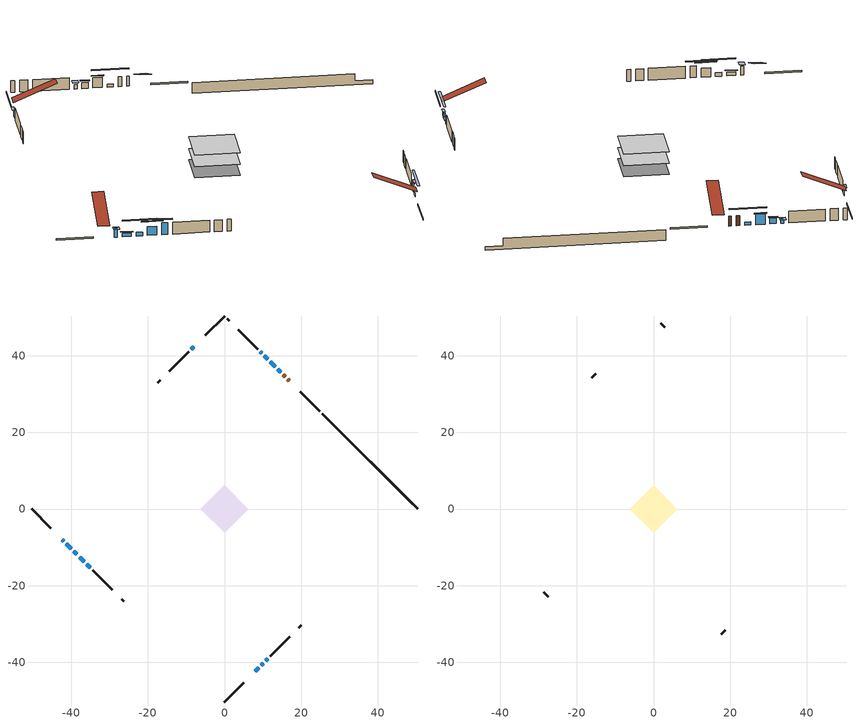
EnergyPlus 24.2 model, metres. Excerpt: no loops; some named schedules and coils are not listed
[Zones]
conditioned space
 floor outside (Floor1 construction): -0.78,0 0,0.78 0.78,0 0,-0.78 z0.92
 floor adiabatic (AdiabaticFloorConstruction): -6.25,0 0,6.25 6.25,0 0,-6.25 z0.92
 floor foundation (Slab1 construction): -6.2,0.09 -0.09,6.2 6.2,-0.09 0.09,-6.2 z-1.37
 wall outside (RimJoist1 construction): 0,-50.35 5.08,-45.27 / -50.35,0 -45.27,-5.08 / 0,50.35 -5.08,45.27 / 24.91,25.44 19.82,30.52 z0.92:1.22
 wall outside (AdiabaticWallConstruction 1): 16.89,33.46 16.55,33.8 / 15.89,34.46 15.39,34.96 z0.92:2.95
 wall outside (AdiabaticWallConstruction): -42.33,-8.02 -41.95,-8.4 / 9.54,-40.81 10.08,-40.27 / -37.83,-12.52 -36.53,-13.82 z0.92:2.75; 14.73,35.62 13.87,36.48 / 8.02,-42.33 8.88,-41.47 z0.92:1.53; -41.3,-9.05 -40,-10.35 / -39.35,-11 -38.48,-11.87 z0.92:1.68; 13.21,37.14 11.92,38.43 z0.92:3.05; 11.26,39.09 10.4,39.95 z0.92:2.14; -8.02,42.33 -8.67,41.68 z0.92:2.45; 10.73,-39.61 11.27,-39.07 / 9.74,40.61 9.36,40.99 z0.92:1.84; -35.88,-14.47 -35.01,-15.34 z0.92:3.36
 wall outside (Wall1 construction): 11.93,-38.42 17,-33.35 / -34.36,-15.99 -29.29,-21.06 / -9.32,41.03 -14.39,35.96 / 8.71,41.64 3.64,46.71 z0.92:3.36
 wall outside (Wall3 construction): 19.43,-30.92 19.98,-30.37 / -26.85,-23.49 -26.31,-24.04 / -16.82,33.52 -17.37,32.97 / 1.21,49.14 0.66,49.69 z0.92:3.36
 wall foundation (FoundationWall1 construction): 25.56,24.79,-1.37 25.56,24.79,0.92 47.87,2.48,0.92 47.87,2.48,-0.58 50.35,0,-0.58 50.35,0,-1.37
 window (WindowConstruction 7): -42.33,-8.02 -41.95,-8.4 z0.92:2.75
 window (WindowConstruction 8): 14.73,35.62 13.87,36.48 z0.92:1.53
 window (WindowConstruction 9): 8.02,-42.33 8.88,-41.47 z0.92:1.53
 window (WindowConstruction 10): -41.29,-9.05 -40,-10.35 z0.92:1.68
 window (WindowConstruction 11): -39.34,-11 -38.48,-11.87 z0.92:1.68
 window (WindowConstruction): 13.21,37.14 11.92,38.43 z0.92:3.05
 window (WindowConstruction 1): 11.26,39.09 10.4,39.95 z0.92:2.14
 window (WindowConstruction 2): -8.02,42.33 -8.67,41.68 z0.92:2.44
 window (WindowConstruction 3): 9.54,-40.81 10.08,-40.27 z0.92:2.75
 window (WindowConstruction 4): 10.73,-39.61 11.27,-39.07 z0.92:1.83
 window (WindowConstruction 5): -37.83,-12.52 -36.53,-13.82 z0.92:2.75
 window (WindowConstruction 6): -35.88,-14.47 -35.01,-15.34 z0.92:3.36
 window (WindowConstruction 12): 9.74,40.61 9.36,40.98 z0.92:1.83
 door (Door): 16.89,33.46 16.55,33.8 z0.92:2.95
 door (Door 1): 15.89,34.46 15.39,34.96 z0.92:2.95
 ceiling adiabatic (AdiabaticFloorConstruction): 0,-6.25 6.25,0 0,6.25 -6.25,0 z0.92
attic - vented
 floor to conditioned space (Floor2 construction Reversed): -6.25,0 0,6.25 6.25,0 0,-6.25 z3.36
 wall outside (Wall2 construction): 17.66,-32.69 18.77,-31.57 / -28.63,-21.72 -27.51,-22.84 / -15.05,35.3 -16.17,34.18 / 2.98,47.37 1.86,48.49 z0.92:3.36
 roof outside (Roof1 construction): 7.36,-42.99,3.36 1.36,-36.98,6.89 -0.26,-38.61,6.89 5.74,-44.61,3.36; -42.99,-7.36,3.36 -36.98,-1.36,6.89 -38.61,0.26,6.89 -44.61,-5.74,3.36; -7.36,42.99,3.36 -1.36,36.98,6.89 0.26,38.61,6.89 -5.74,44.61,3.36; 17.54,32.81,3.36 11.54,26.8,6.89 13.17,25.18,6.89 19.17,31.18,3.36
shading: -41.74,-8.61 -42.54,-7.81 -43.4,-8.67 -42.6,-9.47 z3.05; 11.71,38.64 16.89,33.46 17.21,33.79 12.04,38.96 z4.58; 11.04,-39.31 5.86,-44.49 6.19,-44.81 11.36,-39.63 z4.58; -39.79,-10.56 -41.51,-8.84 -41.72,-9.05 -40,-10.77 z1.98; -36.54,-13.8 -41.28,-9.07 -41.61,-9.39 -36.87,-14.13 z4.42; 11.71,38.64 13.42,36.93 13.75,37.25 12.03,38.97 z3.35; 10.19,40.16 11.47,38.88 11.8,39.2 10.51,40.49 z2.44; -8.88,41.47 -7.81,42.54 -8.13,42.87 -9.2,41.8 z2.74; 10.29,-40.06 9.33,-41.02 9.65,-41.35 10.61,-40.38 z3.05; 11.48,-38.86 10.52,-39.82 10.85,-40.15 11.81,-39.19 z2.13; -35.67,-14.68 -38.69,-11.66 -39.01,-11.99 -36,-15 z3.97; -34.37,-15.98 -36.52,-13.83 -36.85,-14.15 -34.69,-16.31 z4.27; 9.15,41.2 9.95,40.4 10.81,41.26 10.02,42.06 z2.13
[Building]
Building 1: Terrain=Suburbs
[Site:Location]
Quebec Intl AP_QC: Latitude {deg}=46.8; Longitude {deg}=-71.38; Time Zone {hr}=-5; Elevation {m}=74; Keep Site Location Information=Yes
[Site:GroundTemperature:Shallow]
0.0108218, -2.24938, -2.43038, -1.3578, 2.94801, 7.23376, 10.9493, 13.303, 13.5029, 11.5886, 7.96783, 3.81355
[Site:WaterMainsTemperature]
Calculation Method=Schedule; Temperature Schedule=mains temperature schedule
[Material] Roughness=Rough; Thermal Absorptance=0.9
Name | Thickness {m} | Conductivity {W/m-K} | Density {kg/m3} | Specific Heat {J/kg-K} | Solar Absorptance | Visible Absorptance
asphalt or fiberglass shingles | 0.00635 | 0.162714 | 1121.4 | 1465.45 | 0.4 | 0.4
ceiling loosefill ins | 0.254 | 0.0480833 | 16.02 | 1046.75 | 0.7 | 0.7
ceiling stud and cavity | 0.1397 | 0.0859558 | 65.682 | 1177.47 | 0.7 | 0.7
concrete 4.0 in. | 0.1016 | 1.803125 | 2242.8 | 837.4 | 0.7 | 0.7
concrete 8.0 in. | 0.2032 | 1.803125 | 2242.8 | 837.4 | 0.7 | 0.7
door material | 0.04445 | 0.0451087 | 512.64 | 1214.23 | 0.7 | 0.7
floor covering | 0.0127 | 0.0433444 | 54.468 | 1339.84 | 0.6 | 0.6
floor rigid ins | 0.103632 | 0.029427 | 32.04 | 1214.23 | 0.7 | 0.7
floor rigid ins 1; wall rigid ins 1 | 0.512978 | 0.029427 | 32.04 | 1214.23 | 0.7 | 0.7
floor stud and cavity | 0.1397 | 0.161191 | 92.3553 | 1139.71 | 0.7 | 0.7
floor stud and cavity 1 | 0.1397 | 1.75129 | 37.0049 | 1207.88 | 0.7 | 0.7
furniture material conditioned space 1 | 0.1524 | 0.115458 | 640.8 | 1214.23 | 0.6 | 0.6
gypsum board | 0.0127 | 0.160291 | 801 | 837.4 | 0.6 | 0.6
osb sheathing 0.5 in. | 0.0127 | 0.115458 | 512.64 | 1214.23 | 0.7 | 0.7
osb sheathing 0.75 in. | 0.01905 | 0.115458 | 512.64 | 1214.23 | 0.7 | 0.7
rim joist stud and cavity | 0.0508 | 0.137084 | 50.32683 | 1063.81 | 0.6 | 0.6
wall rigid ins | 0.051816 | 0.029427 | 32.04 | 1214.23 | 0.7 | 0.7
wall stud and cavity | 0.1397 | 0.144253 | 139.0536 | 1170.24 | 0.7 | 0.7
wall stud and cavity 1 | 0.0889 | 6.1454 | 50.32683 | 1063.81 | 0.6 | 0.6
wall stud and cavity 2 | 0.1397 | 0.0790214 | 139.0536 | 1170.24 | 0.7 | 0.7
wall stud and cavity 3 | 0.0889 | 0.380278 | 52.3479 | 1209.89 | 0.7 | 0.7
wall stud and cavity 4 | 0.0889 | 0.391764 | 83.0341 | 1211.67 | 0.7 | 0.7
wood siding | 0.0254 | 0.102417 | 544.68 | 1172.36 | 0.4 | 0.4
wood siding 1 | 0.00254 | 0.102417 | 544.68 | 1172.36 | 0.4 | 0.4
wood siding 2; wood siding 3; wood siding 4 | 0.0254 | 0.102417 | 544.68 | 1172.36 | 0.7 | 0.7
[WindowMaterial:SimpleGlazingSystem]
Name | U-Factor {W/m2-K} | Solar Heat Gain Coefficient
WindowMaterial | 2.97187 | 0.6
WindowMaterial 1 | 2.93496 | 0.6
WindowMaterial 10 | 3.04398 | 0.44
WindowMaterial 2 | 2.94348 | 0.59
WindowMaterial 3 | 2.95313 | 0.58
WindowMaterial 4 | 2.97868 | 0.53
WindowMaterial 5 | 2.898619 | 0.65
WindowMaterial 6 | 2.90941 | 0.64
WindowMaterial 7 | 2.972433 | 0.62
WindowMaterial 8 | 3.01842 | 0.5
WindowMaterial 9 | 2.96562 | 0.56
[Construction]
AdiabaticFloorConstruction: floor stud and cavity 1, floor rigid ins 1, osb sheathing 0.75 in., floor covering
AdiabaticWallConstruction: wood siding 3, wall rigid ins 1, wall stud and cavity 3, gypsum board
AdiabaticWallConstruction 1: wood siding 4, wall rigid ins 1, wall stud and cavity 3, gypsum board
Door; Door 1: door material
Floor1 construction: floor stud and cavity, floor rigid ins, osb sheathing 0.75 in., floor covering
Floor2 construction Reversed: gypsum board, ceiling stud and cavity, ceiling loosefill ins
FoundationWall1 construction: concrete 8.0 in.
furniture construction conditioned space 1: furniture material conditioned space 1
PartitionWallConstruction: gypsum board, wall stud and cavity 4, gypsum board
RimJoist1 construction: wood siding 2, rim joist stud and cavity
Roof1 construction: asphalt or fiberglass shingles
Slab1 construction: concrete 4.0 in.
Wall1 construction: wood siding, wall rigid ins, osb sheathing 0.5 in., wall stud and cavity, gypsum board
Wall2 construction: wood siding 1, wall stud and cavity 1
Wall3 construction: wood siding, osb sheathing 0.5 in., wall stud and cavity 2, gypsum board
WindowConstruction: WindowMaterial
WindowConstruction 1: WindowMaterial 1
WindowConstruction 10; WindowConstruction 3: WindowMaterial 3
WindowConstruction 11: WindowMaterial 9
WindowConstruction 12: WindowMaterial 10
WindowConstruction 2: WindowMaterial 2
WindowConstruction 4: WindowMaterial 4
WindowConstruction 5: WindowMaterial 5
WindowConstruction 6: WindowMaterial 6
WindowConstruction 7: WindowMaterial 7
WindowConstruction 8; WindowConstruction 9: WindowMaterial 8
[Zone] Multiplier=1; Part of Total Floor Area=Yes
Name | Volume {m3}
attic - vented | 44.1928
conditioned space | 383.5
[Space]
Name | Zone | Volume {m3}
attic - vented 1 | attic - vented | 44.1928
conditioned space 1 | conditioned space | 383.5
[ZoneInfiltration:EffectiveLeakageArea]
infil attic - vented 1: Zone or Space=attic - vented 1; Schedule=Always On Discrete; Effective Air Leakage Area {cm2}=2881.48; Stack Coefficient=0.00041548; Wind Coefficient=1.37719e-05
[ZoneMixing]
whole house fan mix: Zone or Space=attic - vented; Schedule=Always On Continuous; Design Flow Rate Calculation Method=Flow/Zone; Design Flow Rate {m3/s}=0; Source Zone or Space=conditioned space
[SurfaceProperty:ExposedFoundationPerimeter]
Slab1: Exposed Perimeter Calculation Method=TotalExposedPerimeter; Total Exposed Perimeter {m}=35.053
[InternalMass] Zone or ZoneList=conditioned space; Space or SpaceList=conditioned space 1
Name | Construction | Surface Area {m2}
furniture mass conditioned space 1 | furniture construction conditioned space 1 | 62.396
partition wall mass | PartitionWallConstruction | 155.99
[Lights]
interior lighting: Zone or ZoneList or Space or SpaceList=conditioned space 1; Schedule=interior lighting schedule; Design Level Calculation Method=LightingLevel; Lighting Level {W}=343.2; Return Air Fraction=0; Fraction Radiant=0.6; Fraction Visible=0.2; Fraction Replaceable=1
[People]
occupants: Zone or ZoneList or Space or SpaceList=conditioned space 1; Number of People Schedule=occupants schedule; Number of People Calculation Method=People; Number of People=3; Fraction Radiant=0.314171; Sensible Heat Fraction=0.56303; Activity Level Schedule=occupants activity schedule; Carbon Dioxide Generation Rate {m3/s-W}=0; Enable ASHRAE 55 Comfort Warnings=No; Mean Radiant Temperature Calculation Type=EnclosureAveraged
[ElectricEquipment] Zone or ZoneList or Space or SpaceList=conditioned space 1; Design Level Calculation Method=EquipmentLevel
Name | Schedule | Design Level {W} | Fraction Latent | Fraction Radiant | Fraction Lost
clothes dryer | clothes dryer schedule | 140.772 | 0.015 | 0.081 | 0.85
clothes washer | clothes washer schedule | 32.1985 | 0.03 | 0.162 | 0.7
cooking range | cooking range schedule | 215.147 | 0.08 | 0.432 | 0.2
dishwasher | dishwasher schedule | 66.8632 | 0.3 | 0.18 | 0.4
fridge | fridge schedule | 72.9452 | 0 | 0.6 | 0
mech vent bath fan 0 | mech vent bath fan 0 schedule | 50.2 | 0 | 0 | 1
mech vent house fan | mech vent house fan schedule | 19.9167 | 0 | 0 | 0.5
mech vent house fan cfis | mech vent house fan cfis schedule | 0 | 0 | 0 | 0
mech vent range fan 0 | mech vent range fan 0 schedule | 57 | 0 | 0 | 1
mech vent range fan 1 | mech vent range fan 1 schedule | 57 | 0 | 0 | 1
misc plug loads | misc plug loads schedule | 494.7 | 0.045 | 0.513 | 0.1
whole house fan | Always On Discrete | 0 | 0 | 0 | 1
[OtherEquipment] Zone or ZoneList or Space or SpaceList=conditioned space 1; Design Level Calculation Method=EquipmentLevel
Name | Fuel Type | Schedule | Design Level {W} | Fraction Latent | Fraction Radiant | Fraction Lost
clothes dryer 1 | Electricity | clothes dryer schedule | 0 | 0.015 | 0.081 | 0.85
cooking range 1 | Electricity | cooking range schedule | 0 | 0.08 | 0.432 | 0.2
general water use latent | None | general water use schedule | 62.594 | 1 | 0 | 0
general water use sensible | None | general water use schedule | -61.6891 | 0 | 0.6 | 0
mech vent house fan latent load | None | Always On Discrete | 0 | 1 | 0 | 0
mech vent house fan sensible load | None | Always On Discrete | 0 | 0 | 0 | 0
water heater energy adjustment1 | Electricity | Always On Discrete | 0.01 | 0 | 0 | 1
[ZoneInfiltration:DesignFlowRate] Zone or ZoneList or Space or SpaceList=conditioned space 1; Schedule=Always On Discrete; Design Flow Rate Calculation Method=Flow/Zone; Design Flow Rate {m3/s}=0
infil flow; natural vent flow; whole house fan flow
[ZoneControl:Thermostat]
conditioned space Thermostat: Zone or ZoneList=conditioned space; Control Type Schedule=conditioned space Thermostat Schedule; Control 1=conditioned space temperature setpoint; Temperature Difference Between Cutout And Setpoint {deltaC}=0
[ThermostatSetpoint:DualSetpoint]
conditioned space temperature setpoint: Heating Setpoint Temperature Schedule=heating setpoint; Cooling Setpoint Temperature Schedule=cooling setpoint
[AirLoopHVAC:UnitarySystem]
unit heater unitary system: Control Type=Load; Controlling Zone or Thermostat Location=conditioned space; Dehumidification Control Type=None; Availability Schedule=Always On Discrete; Supply Fan=unit heater supply fan; Fan Placement=BlowThrough; Supply Air Fan Operating Mode Schedule=unit heater auto fan schedule; Heating Coil=unit heater htg coil; DX Heating Coil Sizing Ratio=1; Use DOAS DX Cooling Coil=No; Minimum Supply Air Temperature {C}=2; Latent Load Control=SensibleOnlyLoadControl; Cooling Supply Air Flow Rate Method=None; Heating Supply Air Flow Rate Method=SupplyAirFlowRate; Heating Supply Air Flow Rate {m3/s}=0.00141584; No Load Supply Air Flow Rate Method=SupplyAirFlowRate; No Load Supply Air Flow Rate {m3/s}=0; No Load Supply Air Flow Rate Control Set To Low Speed=Yes; Maximum Supply Air Temperature {C}=48.8889; Maximum Outdoor Dry-Bulb Temperature for Supplemental Heater Operation {C}=21; Ancillary On-Cycle Electric Power {W}=0; Ancillary Off-Cycle Electric Power {W}=0
[Zone equipment]
conditioned space: electric baseboard, unit heater unitary system
[Foundation:Kiva]
Foundation Kiva 1: Initial Indoor Air Temperature {C}=18; Wall Height Above Grade {m}=0.919978; Wall Depth Below Slab {m}=0.2032
[Foundation:Kiva:Settings]
Soil Conductivity {W/m-K}=0.849921; Soil Density {kg/m3}=1842.3; Soil Specific Heat {J/kg-K}=418.7; Ground Solar Absorptivity=0.9; Ground Thermal Absorptivity=0.9; Ground Surface Roughness {m}=0.03; Far-Field Width {m}=40; Deep-Ground Boundary Condition=ZeroFlux; Deep-Ground Depth {m}=40; Minimum Cell Dimension {m}=0.2; Maximum Cell Growth Coefficient=3; Simulation Timestep=Timestep
[Exterior:Lights]
exterior lighting: Schedule=exterior lighting schedule; Design Level {W}=75.6
[EnergyManagementSystem:Sensor] Output:Variable or Output:Meter Index Key=conditioned space
Name | Output:Variable or Output:Meter
conditioned_space_clg_unmet_s | Zone Cooling Setpoint Not Met Time
conditioned_space_htg_unmet_s | Zone Heating Setpoint Not Met Time
fridge_tin_s; tin_s; tin_s_1 | Zone Mean Air Temperature
tout_s | Zone Outdoor Air Drybulb Temperature
win_s | Zone Air Humidity Ratio
[Schedule:Constant]
Name | Hourly Value
Always On Continuous; mech vent house fan schedule; mech vent house fan cfis schedule; Always On Discrete | 1
occupants activity schedule | 117.228
fridge schedule; unit heater auto fan schedule | 0
[Schedule:Week:Daily]
interior lighting schedule Week Rule - Jan1-Jan27: interior lighting schedule day, interior lighting schedule day, interior lighting schedule day, interior lighting schedule day, interior lighting schedule day, interior lighting schedule day, interior lighting schedule day, interior lighting schedule default day, interior lighting schedule default day, interior lighting schedule default day, interior lighting schedule default day, interior lighting schedule default day
interior lighting schedule Week Rule - Jan28-Feb3: interior lighting schedule day, interior lighting schedule day, interior lighting schedule day, interior lighting schedule day, interior lighting schedule day 1, interior lighting schedule day 1, interior lighting schedule day 1, interior lighting schedule default day, interior lighting schedule default day, interior lighting schedule default day, interior lighting schedule default day, interior lighting schedule default day
interior lighting schedule Week Rule - Feb4-Feb24: interior lighting schedule day 1, interior lighting schedule day 1, interior lighting schedule day 1, interior lighting schedule day 1, interior lighting schedule day 1, interior lighting schedule day 1, interior lighting schedule day 1, interior lighting schedule default day, interior lighting schedule default day, interior lighting schedule default day, interior lighting schedule default day, interior lighting schedule default day
interior lighting schedule Week Rule - Feb25-Mar3: interior lighting schedule day 1, interior lighting schedule day 1, interior lighting schedule day 1, interior lighting schedule day 1, interior lighting schedule day 2, interior lighting schedule day 2, interior lighting schedule day 2, interior lighting schedule default day, interior lighting schedule default day, interior lighting schedule default day, interior lighting schedule default day, interior lighting schedule default day
interior lighting schedule Week Rule - Mar4-Mar31: interior lighting schedule day 2, interior lighting schedule day 2, interior lighting schedule day 2, interior lighting schedule day 2, interior lighting schedule day 2, interior lighting schedule day 2, interior lighting schedule day 2, interior lighting schedule default day, interior lighting schedule default day, interior lighting schedule default day, interior lighting schedule default day, interior lighting schedule default day
interior lighting schedule Week Rule - Apr1-Apr28: interior lighting schedule day 3, interior lighting schedule day 3, interior lighting schedule day 3, interior lighting schedule day 3, interior lighting schedule day 3, interior lighting schedule day 3, interior lighting schedule day 3, interior lighting schedule default day, interior lighting schedule default day, interior lighting schedule default day, interior lighting schedule default day, interior lighting schedule default day
interior lighting schedule Week Rule - Apr29-May5: interior lighting schedule day 3, interior lighting schedule day 3, interior lighting schedule day 4, interior lighting schedule day 4, interior lighting schedule day 4, interior lighting schedule day 4, interior lighting schedule day 4, interior lighting schedule default day, interior lighting schedule default day, interior lighting schedule default day, interior lighting schedule default day, interior lighting schedule default day
interior lighting schedule Week Rule - May6-May26: interior lighting schedule day 4, interior lighting schedule day 4, interior lighting schedule day 4, interior lighting schedule day 4, interior lighting schedule day 4, interior lighting schedule day 4, interior lighting schedule day 4, interior lighting schedule default day, interior lighting schedule default day, interior lighting schedule default day, interior lighting schedule default day, interior lighting schedule default day
interior lighting schedule Week Rule - May27-Jun2: interior lighting schedule day 4, interior lighting schedule day 4, interior lighting schedule day 4, interior lighting schedule day 4, interior lighting schedule day 4, interior lighting schedule day 5, interior lighting schedule day 5, interior lighting schedule default day, interior lighting schedule default day, interior lighting schedule default day, interior lighting schedule default day, interior lighting schedule default day
interior lighting schedule Week Rule - Jun3-Jun30: interior lighting schedule day 5, interior lighting schedule day 5, interior lighting schedule day 5, interior lighting schedule day 5, interior lighting schedule day 5, interior lighting schedule day 5, interior lighting schedule day 5, interior lighting schedule default day, interior lighting schedule default day, interior lighting schedule default day, interior lighting schedule default day, interior lighting schedule default day
interior lighting schedule Week Rule - Jul1-Jul28: interior lighting schedule day 6, interior lighting schedule day 6, interior lighting schedule day 6, interior lighting schedule day 6, interior lighting schedule day 6, interior lighting schedule day 6, interior lighting schedule day 6, interior lighting schedule default day, interior lighting schedule default day, interior lighting schedule default day, interior lighting schedule default day, interior lighting schedule default day
interior lighting schedule Week Rule - Jul29-Aug4: interior lighting schedule day 6, interior lighting schedule day 6, interior lighting schedule day 6, interior lighting schedule day 7, interior lighting schedule day 7, interior lighting schedule day 7, interior lighting schedule day 7, interior lighting schedule default day, interior lighting schedule default day, interior lighting schedule default day, interior lighting schedule default day, interior lighting schedule default day
interior lighting schedule Week Rule - Aug5-Aug25: interior lighting schedule day 7, interior lighting schedule day 7, interior lighting schedule day 7, interior lighting schedule day 7, interior lighting schedule day 7, interior lighting schedule day 7, interior lighting schedule day 7, interior lighting schedule default day, interior lighting schedule default day, interior lighting schedule default day, interior lighting schedule default day, interior lighting schedule default day
interior lighting schedule Week Rule - Aug26-Sep1: interior lighting schedule day 7, interior lighting schedule day 7, interior lighting schedule day 7, interior lighting schedule day 7, interior lighting schedule day 7, interior lighting schedule day 7, interior lighting schedule day 8, interior lighting schedule default day, interior lighting schedule default day, interior lighting schedule default day, interior lighting schedule default day, interior lighting schedule default day
interior lighting schedule Week Rule - Sep2-Sep29: interior lighting schedule day 8, interior lighting schedule day 8, interior lighting schedule day 8, interior lighting schedule day 8, interior lighting schedule day 8, interior lighting schedule day 8, interior lighting schedule day 8, interior lighting schedule default day, interior lighting schedule default day, interior lighting schedule default day, interior lighting schedule default day, interior lighting schedule default day
interior lighting schedule Week Rule - Sep30-Oct6: interior lighting schedule day 8, interior lighting schedule day 9, interior lighting schedule day 9, interior lighting schedule day 9, interior lighting schedule day 9, interior lighting schedule day 9, interior lighting schedule day 9, interior lighting schedule default day, interior lighting schedule default day, interior lighting schedule default day, interior lighting schedule default day, interior lighting schedule default day
interior lighting schedule Week Rule - Oct7-Oct27: interior lighting schedule day 9, interior lighting schedule day 9, interior lighting schedule day 9, interior lighting schedule day 9, interior lighting schedule day 9, interior lighting schedule day 9, interior lighting schedule day 9, interior lighting schedule default day, interior lighting schedule default day, interior lighting schedule default day, interior lighting schedule default day, interior lighting schedule default day
interior lighting schedule Week Rule - Oct28-Nov3: interior lighting schedule day 9, interior lighting schedule day 9, interior lighting schedule day 9, interior lighting schedule day 9, interior lighting schedule day 10, interior lighting schedule day 10, interior lighting schedule day 10, interior lighting schedule default day, interior lighting schedule default day, interior lighting schedule default day, interior lighting schedule default day, interior lighting schedule default day
interior lighting schedule Week Rule - Nov4-Nov24: interior lighting schedule day 10, interior lighting schedule day 10, interior lighting schedule day 10, interior lighting schedule day 10, interior lighting schedule day 10, interior lighting schedule day 10, interior lighting schedule day 10, interior lighting schedule default day, interior lighting schedule default day, interior lighting schedule default day, interior lighting schedule default day, interior lighting schedule default day
interior lighting schedule Week Rule - Nov25-Dec1: interior lighting schedule day 10, interior lighting schedule day 10, interior lighting schedule day 10, interior lighting schedule day 10, interior lighting schedule day 10, interior lighting schedule day 10, interior lighting schedule day 11, interior lighting schedule default day, interior lighting schedule default day, interior lighting schedule default day, interior lighting schedule default day, interior lighting schedule default day
interior lighting schedule Week Rule - Dec2-Dec31: interior lighting schedule day 11, interior lighting schedule day 11, interior lighting schedule day 11, interior lighting schedule day 11, interior lighting schedule day 11, interior lighting schedule day 11, interior lighting schedule day 11, interior lighting schedule default day, interior lighting schedule default day, interior lighting schedule default day, interior lighting schedule default day, interior lighting schedule default day
occupants schedule Week Rule - Jan1-Dec31: occupants schedule day, occupants schedule day, occupants schedule day, occupants schedule day, occupants schedule day, occupants schedule day, occupants schedule day, occupants schedule default day, occupants schedule default day, occupants schedule default day, occupants schedule default day, occupants schedule default day
clothes dryer schedule Week Rule - Jan1-Dec31: clothes dryer schedule day, clothes dryer schedule day, clothes dryer schedule day, clothes dryer schedule day, clothes dryer schedule day, clothes dryer schedule day, clothes dryer schedule day, clothes dryer schedule default day, clothes dryer schedule default day, clothes dryer schedule default day, clothes dryer schedule default day, clothes dryer schedule default day
clothes washer schedule Week Rule - Jan1-Dec31: clothes washer schedule day, clothes washer schedule day, clothes washer schedule day, clothes washer schedule day, clothes washer schedule day, clothes washer schedule day, clothes washer schedule day, clothes washer schedule default day, clothes washer schedule default day, clothes washer schedule default day, clothes washer schedule default day, clothes washer schedule default day
cooking range schedule Week Rule - Jan1-Dec31: cooking range schedule day, cooking range schedule day, cooking range schedule day, cooking range schedule day, cooking range schedule day, cooking range schedule day, cooking range schedule day, cooking range schedule default day, cooking range schedule default day, cooking range schedule default day, cooking range schedule default day, cooking range schedule default day
dishwasher schedule Week Rule - Jan1-Dec31: dishwasher schedule day, dishwasher schedule day, dishwasher schedule day, dishwasher schedule day, dishwasher schedule day, dishwasher schedule day, dishwasher schedule day, dishwasher schedule default day, dishwasher schedule default day, dishwasher schedule default day, dishwasher schedule default day, dishwasher schedule default day
mech vent bath fan 0 schedule Week Rule - Jan1-Dec31: mech vent bath fan 0 schedule day, mech vent bath fan 0 schedule day, mech vent bath fan 0 schedule day, mech vent bath fan 0 schedule day, mech vent bath fan 0 schedule day, mech vent bath fan 0 schedule day, mech vent bath fan 0 schedule day, mech vent bath fan 0 schedule default day, mech vent bath fan 0 schedule default day, mech vent bath fan 0 schedule default day, mech vent bath fan 0 schedule default day, mech vent bath fan 0 schedule default day
mech vent range fan 0 schedule Week Rule - Jan1-Dec31: mech vent range fan 0 schedule day, mech vent range fan 0 schedule day, mech vent range fan 0 schedule day, mech vent range fan 0 schedule day, mech vent range fan 0 schedule day, mech vent range fan 0 schedule day, mech vent range fan 0 schedule day, mech vent range fan 0 schedule default day, mech vent range fan 0 schedule default day, mech vent range fan 0 schedule default day, mech vent range fan 0 schedule default day, mech vent range fan 0 schedule default day
mech vent range fan 1 schedule Week Rule - Jan1-Dec31: mech vent range fan 1 schedule day, mech vent range fan 1 schedule day, mech vent range fan 1 schedule day, mech vent range fan 1 schedule day, mech vent range fan 1 schedule day, mech vent range fan 1 schedule day, mech vent range fan 1 schedule day, mech vent range fan 1 schedule default day, mech vent range fan 1 schedule default day, mech vent range fan 1 schedule default day, mech vent range fan 1 schedule default day, mech vent range fan 1 schedule default day
misc plug loads schedule Week Rule - Jan1-Dec31: misc plug loads schedule day, misc plug loads schedule day, misc plug loads schedule day, misc plug loads schedule day, misc plug loads schedule day, misc plug loads schedule day, misc plug loads schedule day, misc plug loads schedule default day, misc plug loads schedule default day, misc plug loads schedule default day, misc plug loads schedule default day, misc plug loads schedule default day
general water use schedule Week Rule - Jan1-Dec31: general water use schedule day, general water use schedule day, general water use schedule day, general water use schedule day, general water use schedule day, general water use schedule day, general water use schedule day, general water use schedule default day, general water use schedule default day, general water use schedule default day, general water use schedule default day, general water use schedule default day
exterior lighting schedule Week Rule - Jan1-Jan27: exterior lighting schedule day, exterior lighting schedule day, exterior lighting schedule day, exterior lighting schedule day, exterior lighting schedule day, exterior lighting schedule day, exterior lighting schedule day, exterior lighting schedule default day, exterior lighting schedule default day, exterior lighting schedule default day, exterior lighting schedule default day, exterior lighting schedule default day
exterior lighting schedule Week Rule - Jan28-Feb3: exterior lighting schedule day, exterior lighting schedule day, exterior lighting schedule day, exterior lighting schedule day, exterior lighting schedule day 1, exterior lighting schedule day 1, exterior lighting schedule day 1, exterior lighting schedule default day, exterior lighting schedule default day, exterior lighting schedule default day, exterior lighting schedule default day, exterior lighting schedule default day
exterior lighting schedule Week Rule - Feb4-Feb24: exterior lighting schedule day 1, exterior lighting schedule day 1, exterior lighting schedule day 1, exterior lighting schedule day 1, exterior lighting schedule day 1, exterior lighting schedule day 1, exterior lighting schedule day 1, exterior lighting schedule default day, exterior lighting schedule default day, exterior lighting schedule default day, exterior lighting schedule default day, exterior lighting schedule default day
exterior lighting schedule Week Rule - Feb25-Mar3: exterior lighting schedule day 1, exterior lighting schedule day 1, exterior lighting schedule day 1, exterior lighting schedule day 1, exterior lighting schedule day 2, exterior lighting schedule day 2, exterior lighting schedule day 2, exterior lighting schedule default day, exterior lighting schedule default day, exterior lighting schedule default day, exterior lighting schedule default day, exterior lighting schedule default day
exterior lighting schedule Week Rule - Mar4-Mar31: exterior lighting schedule day 2, exterior lighting schedule day 2, exterior lighting schedule day 2, exterior lighting schedule day 2, exterior lighting schedule day 2, exterior lighting schedule day 2, exterior lighting schedule day 2, exterior lighting schedule default day, exterior lighting schedule default day, exterior lighting schedule default day, exterior lighting schedule default day, exterior lighting schedule default day
exterior lighting schedule Week Rule - Apr1-Apr28: exterior lighting schedule day 3, exterior lighting schedule day 3, exterior lighting schedule day 3, exterior lighting schedule day 3, exterior lighting schedule day 3, exterior lighting schedule day 3, exterior lighting schedule day 3, exterior lighting schedule default day, exterior lighting schedule default day, exterior lighting schedule default day, exterior lighting schedule default day, exterior lighting schedule default day
exterior lighting schedule Week Rule - Apr29-May5: exterior lighting schedule day 3, exterior lighting schedule day 3, exterior lighting schedule day 4, exterior lighting schedule day 4, exterior lighting schedule day 4, exterior lighting schedule day 4, exterior lighting schedule day 4, exterior lighting schedule default day, exterior lighting schedule default day, exterior lighting schedule default day, exterior lighting schedule default day, exterior lighting schedule default day
exterior lighting schedule Week Rule - May6-May26: exterior lighting schedule day 4, exterior lighting schedule day 4, exterior lighting schedule day 4, exterior lighting schedule day 4, exterior lighting schedule day 4, exterior lighting schedule day 4, exterior lighting schedule day 4, exterior lighting schedule default day, exterior lighting schedule default day, exterior lighting schedule default day, exterior lighting schedule default day, exterior lighting schedule default day
exterior lighting schedule Week Rule - May27-Jun2: exterior lighting schedule day 4, exterior lighting schedule day 4, exterior lighting schedule day 4, exterior lighting schedule day 4, exterior lighting schedule day 4, exterior lighting schedule day 5, exterior lighting schedule day 5, exterior lighting schedule default day, exterior lighting schedule default day, exterior lighting schedule default day, exterior lighting schedule default day, exterior lighting schedule default day
[Schedule:Year]
interior lighting schedule: interior lighting schedule Week Rule - Jan1-Jan27, 1, 1, 1, 27, interior lighting schedule Week Rule - Jan28-Feb3, 1, 28, 2, 3, interior lighting schedule Week Rule - Feb4-Feb24, 2, 4, 2, 24, interior lighting schedule Week Rule - Feb25-Mar3, 2, 25, 3, 3, interior lighting schedule Week Rule - Mar4-Mar31, 3, 4, 3, 31, interior lighting schedule Week Rule - Apr1-Apr28, 4, 1, 4, 28, interior lighting schedule Week Rule - Apr29-May5, 4, 29, 5, 5, interior lighting schedule Week Rule - May6-May26, 5, 6, 5, 26, interior lighting schedule Week Rule - May27-Jun2, 5, 27, 6, 2, interior lighting schedule Week Rule - Jun3-Jun30, 6, 3, 6, 30, interior lighting schedule Week Rule - Jul1-Jul28, 7, 1, 7, 28, interior lighting schedule Week Rule - Jul29-Aug4, 7, 29, 8, 4, interior lighting schedule Week Rule - Aug5-Aug25, 8, 5, 8, 25, interior lighting schedule Week Rule - Aug26-Sep1, 8, 26, 9, 1, interior lighting schedule Week Rule - Sep2-Sep29, 9, 2, 9, 29, interior lighting schedule Week Rule - Sep30-Oct6, 9, 30, 10, 6, interior lighting schedule Week Rule - Oct7-Oct27, 10, 7, 10, 27, interior lighting schedule Week Rule - Oct28-Nov3, 10, 28, 11, 3, interior lighting schedule Week Rule - Nov4-Nov24, 11, 4, 11, 24, interior lighting schedule Week Rule - Nov25-Dec1, 11, 25, 12, 1, interior lighting schedule Week Rule - Dec2-Dec31, 12, 2, 12, 31
occupants schedule: occupants schedule Week Rule - Jan1-Dec31, 1, 1, 12, 31
clothes dryer schedule: clothes dryer schedule Week Rule - Jan1-Dec31, 1, 1, 12, 31
clothes washer schedule: clothes washer schedule Week Rule - Jan1-Dec31, 1, 1, 12, 31
cooking range schedule: cooking range schedule Week Rule - Jan1-Dec31, 1, 1, 12, 31
dishwasher schedule: dishwasher schedule Week Rule - Jan1-Dec31, 1, 1, 12, 31
mech vent bath fan 0 schedule: mech vent bath fan 0 schedule Week Rule - Jan1-Dec31, 1, 1, 12, 31
mech vent range fan 0 schedule: mech vent range fan 0 schedule Week Rule - Jan1-Dec31, 1, 1, 12, 31
mech vent range fan 1 schedule: mech vent range fan 1 schedule Week Rule - Jan1-Dec31, 1, 1, 12, 31
misc plug loads schedule: misc plug loads schedule Week Rule - Jan1-Dec31, 1, 1, 12, 31
general water use schedule: general water use schedule Week Rule - Jan1-Dec31, 1, 1, 12, 31
exterior lighting schedule: exterior lighting schedule Week Rule - Jan1-Jan27, 1, 1, 1, 27, exterior lighting schedule Week Rule - Jan28-Feb3, 1, 28, 2, 3, exterior lighting schedule Week Rule - Feb4-Feb24, 2, 4, 2, 24, exterior lighting schedule Week Rule - Feb25-Mar3, 2, 25, 3, 3, exterior lighting schedule Week Rule - Mar4-Mar31, 3, 4, 3, 31, exterior lighting schedule Week Rule - Apr1-Apr28, 4, 1, 4, 28, exterior lighting schedule Week Rule - Apr29-May5, 4, 29, 5, 5, exterior lighting schedule Week Rule - May6-May26, 5, 6, 5, 26, exterior lighting schedule Week Rule - May27-Jun2, 5, 27, 6, 2, exterior lighting schedule Week Rule - Jun3-Jun30, 6, 3, 6, 30, exterior lighting schedule Week Rule - Jul1-Jul28, 7, 1, 7, 28, exterior lighting schedule Week Rule - Jul29-Aug4, 7, 29, 8, 4, exterior lighting schedule Week Rule - Aug5-Aug25, 8, 5, 8, 25, exterior lighting schedule Week Rule - Aug26-Sep1, 8, 26, 9, 1, exterior lighting schedule Week Rule - Sep2-Sep29, 9, 2, 9, 29, exterior lighting schedule Week Rule - Sep30-Oct6, 9, 30, 10, 6, exterior lighting schedule Week Rule - Oct7-Oct27, 10, 7, 10, 27, exterior lighting schedule Week Rule - Oct28-Nov3, 10, 28, 11, 3, exterior lighting schedule Week Rule - Nov4-Nov24, 11, 4, 11, 24, exterior lighting schedule Week Rule - Nov25-Dec1, 11, 25, 12, 1, exterior lighting schedule Week Rule - Dec2-Dec31, 12, 2, 12, 31
[Schedule:Compact]
conditioned space Thermostat Schedule: Through: 12/31, For: AllDays, Until: 24:00, 4
mains temperature schedule: Through: 01/01, For: AllDays, Until: 24:00, 5.175, Through: 01/02, For: AllDays, Until: 24:00, 5.10167, Through: 01/03, For: AllDays, Until: 24:00, 5.02889, Through: 01/04, For: AllDays, Until: 24:00, 4.95778, Through: 01/05, For: AllDays, Until: 24:00, 4.88778, Through: 01/06, For: AllDays, Until: 24:00, 4.81833, Through: 01/07, For: AllDays, Until: 24:00, 4.75056, Through: 01/08, For: AllDays, Until: 24:00, 4.68389, Through: 01/09, For: AllDays, Until: 24:00, 4.61833, Through: 01/10, For: AllDays, Until: 24:00, 4.55389, Through: 01/11, For: AllDays, Until: 24:00, 4.49056, Through: 01/12, For: AllDays, Until: 24:00, 4.42889, Through: 01/13, For: AllDays, Until: 24:00, 4.36778, Through: 01/14, For: AllDays, Until: 24:00, 4.30889, Through: 01/15, For: AllDays, Until: 24:00, 4.25056, Through: 01/16, For: AllDays, Until: 24:00, 4.19389, Through: 01/17, For: AllDays, Until: 24:00, 4.13833, Through: 01/18, For: AllDays, Until: 24:00, 4.08444, Through: 01/19, For: AllDays, Until: 24:00, 4.03167, Through: 01/20, For: AllDays, Until: 24:00, 3.98056, Through: 01/21, For: AllDays, Until: 24:00, 3.93056, Through: 01/22, For: AllDays, Until: 24:00, 3.88222, Through: 01/23, For: AllDays, Until: 24:00, 3.835, Through: 01/24, For: AllDays, Until: 24:00, 3.78944, Through: 01/25, For: AllDays, Until: 24:00, 3.74556, Through: 01/26, For: AllDays, Until: 24:00, 3.70278, Through: 01/27, For: AllDays, Until: 24:00, 3.66167, Through: 01/28, For: AllDays, Until: 24:00, 3.62167, Through: 01/29, For: AllDays, Until: 24:00, 3.58389, Through: 01/30, For: AllDays, Until: 24:00, 3.54722, Through: 01/31, For: AllDays, Until: 24:00, 3.51167, Through: 02/01, For: AllDays, Until: 24:00, 3.47833, Through: 02/02, For: AllDays, Until: 24:00, 3.44611, Through: 02/03, For: AllDays, Until: 24:00, 3.41556, Through: 02/04, For: AllDays, Until: 24:00, 3.38667, Through: 02/05, For: AllDays, Until: 24:00, 3.35944, Through: 02/06, For: AllDays, Until: 24:00, 3.33389, Through: 02/07, For: AllDays, Until: 24:00, 3.30944, Through: 02/08, For: AllDays, Until: 24:00, 3.28667, Through: 02/09, For: AllDays, Until: 24:00, 3.26611, Through: 02/10, For: AllDays, Until: 24:00, 3.24667, Through: 02/11, For: AllDays, Until: 24:00, 3.22889, Through: 02/12, For: AllDays, Until: 24:00, 3.21278, Through: 02/13, For: AllDays, Until: 24:00, 3.19833, Through: 02/14, For: AllDays, Until: 24:00, 3.18556, Through: 02/15, For: AllDays, Until: 24:00, 3.17389, Through: 02/16, For: AllDays, Until: 24:00, 3.16444, Through: 02/17, For: AllDays, Until: 24:00, 3.15667, Through: 02/18, For: AllDays, Until: 24:00, 3.15056, Through: 02/19, For: AllDays, Until: 24:00, 3.14556, Through: 02/20, For: AllDays, Until: 24:00, 3.14278, Through: 02/21, For: AllDays, Until: 24:00, 3.14111, Through: 02/22, For: AllDays, Until: 24:00, 3.14167, Through: 02/23, For: AllDays, Until: 24:00, 3.14333, Through: 02/24, For: AllDays, Until: 24:00, 3.14722, Through: 02/25, For: AllDays, Until: 24:00, 3.15222, Through: 02/26, For: AllDays, Until: 24:00, 3.15944, Through: 02/27, For: AllDays, Until: 24:00, 3.16778, Through: 02/28, For: AllDays, Until: 24:00, 3.17778, Through: 03/01, For: AllDays, Until: 24:00, 3.18944, Through: 03/02, For: AllDays, Until: 24:00, 3.20333, Through: 03/03, For: AllDays, Until: 24:00, 3.21833, Through: 03/04, For: AllDays, Until: 24:00, 3.235, Through: 03/05, For: AllDays, Until: 24:00, 3.25333, Through: 03/06, For: AllDays, Until: 24:00, 3.27333, Through: 03/07, For: AllDays, Until: 24:00, 3.29444, Through: 03/08, For: AllDays, Until: 24:00, 3.31778, Through: 03/09, For: AllDays, Until: 24:00, 3.34222, Through: 03/10, For: AllDays, Until: 24:00, 3.36889, Through: 03/11, For: AllDays, Until: 24:00, 3.39667, Through: 03/12, For: AllDays, Until: 24:00, 3.42611, Through: 03/13, For: AllDays, Until: 24:00, 3.45722, Through: 03/14, For: AllDays, Until: 24:00, 3.49, Through: 03/15, For: AllDays, Until: 24:00, 3.52389, Through: 03/16, For: AllDays, Until: 24:00, 3.55944, Through: 03/17, For: AllDays, Until: 24:00, 3.59667, Through: 03/18, For: AllDays, Until: 24:00, 3.63556, Through: 03/19, For: AllDays, Until: 24:00, 3.67556, Through: 03/20, For: AllDays, Until: 24:00, 3.71722, Through: 03/21, For: AllDays, Until: 24:00, 3.76056, Through: 03/22, For: AllDays, Until: 24:00, 3.80556, Through: 03/23, For: AllDays, Until: 24:00, 3.85111, Through: 03/24, For: AllDays, Until: 24:00, 3.89889, Through: 03/25, For: AllDays, Until: 24:00, 3.94778, Through: 03/26, For: AllDays, Until: 24:00, 3.99833, Through: 03/27, For: AllDays, Until: 24:00, 4.05, Through: 03/28, For: AllDays, Until: 24:00, 4.10333, Through: 03/29, For: AllDays, Until: 24:00, 4.15778, Through: 03/30, For: AllDays, Until: 24:00, 4.21333, Through: 03/31, For: AllDays, Until: 24:00, 4.27056, Through: 04/01, For: AllDays, Until: 24:00, 4.32944, Through: 04/02, For: AllDays, Until: 24:00, 4.38889, Through: 04/03, For: AllDays, Until: 24:00, 4.45, Through: 04/04, For: AllDays, Until: 24:00, 4.51222, Through: 04/05, For: AllDays, Until: 24:00, 4.57611, Through: 04/06, For: AllDays, Until: 24:00, 4.64056, Through: 04/07, For: AllDays, Until: 24:00, 4.70667, Through: 04/08, For: AllDays, Until: 24:00, 4.77389, Through: 04/09, For: AllDays, Until: 24:00, 4.84222, Through: 04/10, For: AllDays, Until: 24:00, 4.91167, Through: 04/11, For: AllDays, Until: 24:00, 4.98278, Through: 04/12, For: AllDays, Until: 24:00, 5.05444, Through: 04/13, For: AllDays, Until: 24:00, 5.12722, Through: 04/14, For: AllDays, Until: 24:00, 5.20111, Through: 04/15, For: AllDays, Until: 24:00, 5.27611, Through: 04/16, For: AllDays, Until: 24:00, 5.35167, Through: 04/17, For: AllDays, Until: 24:00, 5.42889, Through: 04/18, For: AllDays, Until: 24:00, 5.50667, Through: 04/19, For: AllDays, Until: 24:00, 5.58556, Through: 04/20, For: AllDays, Until: 24:00, 5.665, Through: 04/21, For: AllDays, Until: 24:00, 5.74611, Through: 04/22, For: AllDays, Until: 24:00, 5.82722, Through: 04/23, For: AllDays, Until: 24:00, 5.91, Through: 04/24, For: AllDays, Until: 24:00, 5.99278, Through: 04/25, For: AllDays, Until: 24:00, 6.07722, Through: 04/26, For: AllDays, Until: 24:00, 6.16167, Through: 04/27, For: AllDays, Until: 24:00, 6.24722, Through: 04/28, For: AllDays, Until: 24:00, 6.33389, Through: 04/29, For: AllDays, Until: 24:00, 6.42056, Through: 04/30, For: AllDays, Until: 24:00, 6.50833, Through: 05/01, For: AllDays, Until: 24:00, 6.59667, Through: 05/02, For: AllDays, Until: 24:00, 6.68556, Through: 05/03, For: AllDays, Until: 24:00, 6.775, Through: 05/04, For: AllDays, Until: 24:00, 6.86556, Through: 05/05, For: AllDays, Until: 24:00, 6.95611, Through: 05/06, For: AllDays, Until: 24:00, 7.04722, Through: 05/07, For: AllDays, Until: 24:00, 7.13889, Through: 05/08, For: AllDays, Until: 24:00, 7.23111, Through: 05/09, For: AllDays, Until: 24:00, 7.32333, Through: 05/10, For: AllDays, Until: 24:00, 7.41667, Through: 05/11, For: AllDays, Until: 24:00, 7.51, Through: 05/12, For: AllDays, Until: 24:00, 7.60389, Through: 05/13, For: AllDays, Until: 24:00, 7.69778, Through: 05/14, For: AllDays, Until: 24:00, 7.79222, Through: 05/15, For: AllDays, Until: 24:00, 7.88667, Through: 05/16, For: AllDays, Until: 24:00, 7.98167, Through: 05/17, For: AllDays, Until: 24:00, 8.07667, Through: 05/18, For: AllDays, Until: 24:00, 8.17167, Through: 05/19, For: AllDays, Until: 24:00, 8.26722, Through: 05/20, For: AllDays, Until: 24:00, 8.36278, Through: 05/21, For: AllDays, Until: 24:00, 8.45833, Through: 05/22, For: AllDays, Until: 24:00, 8.55444, Through: 05/23, For: AllDays, Until: 24:00, 8.65, Through: 05/24, For: AllDays, Until: 24:00, 8.74611, Through: 05/25, For: AllDays, Until: 24:00, 8.84167, Through: 05/26, For: AllDays, Until: 24:00, 8.93722, Through: 05/27, For: AllDays, Until: 24:00, 9.03333, Through: 05/28, For: AllDays, Until: 24:00, 9.12889, Through: 05/29, For: AllDays, Until: 24:00, 9.22389, Through: 05/30, For: AllDays, Until: 24:00, 9.31944, Through: 05/31, For: AllDays, Until: 24:00, 9.41444, Through: 06/01, For: AllDays, Until: 24:00, 9.50944, Through: 06/02, For: AllDays, Until: 24:00, 9.60389, Through: 06/03, For: AllDays, Until: 24:00, 9.69833, Through: 06/04, For: AllDays, Until: 24:00, 9.79278, Through: 06/05, For: AllDays, Until: 24:00, 9.88667, Through: 06/06, For: AllDays, Until: 24:00, 9.98, Through: 06/07, For: AllDays, Until: 24:00, 10.0728, Through: 06/08, For: AllDays, Until: 24:00, 10.1656, Through: 06/09, For: AllDays, Until: 24:00, 10.2578, Through: 06/10, For: AllDays, Until: 24:00, 10.3494, Through: 06/11, For: AllDays, Until: 24:00, 10.4411, Through: 06/12, For: AllDays, Until: 24:00, 10.5317, Through: 06/13, For: AllDays, Until: 24:00, 10.6222, Through: 06/14, For: AllDays, Until: 24:00, 10.7117, Through: 06/15, For: AllDays, Until: 24:00, 10.8006, Through: 06/16, For: AllDays, Until: 24:00, 10.8889, Through: 06/17, For: AllDays, Until: 24:00, 10.9772, Through: 06/18, For: AllDays, Until: 24:00, 11.0639, Through: 06/19, For: AllDays, Until: 24:00, 11.1506, Through: 06/20, For: AllDays, Until: 24:00, 11.2361, Through: 06/21, For: AllDays, Until: 24:00, 11.3211, Through: 06/22, For: AllDays, Until: 24:00, 11.4056, Through: 06/23, For: AllDays, Until: 24:00, 11.4889, Through: 06/24, For: AllDays, Until: 24:00, 11.5711, Through: 06/25, For: AllDays, Until: 24:00, 11.6533, Through: 06/26, For: AllDays, Until: 24:00, 11.7339, Through: 06/27, For: AllDays, Until: 24:00, 11.8139, Through: 06/28, For: AllDays, Until: 24:00, 11.8928, Through: 06/29, For: AllDays, Until: 24:00, 11.9711, Through: 06/30, For: AllDays, Until: 24:00, 12.0483, Through: 07/01, For: AllDays, Until: 24:00, 12.1244, Through: 07/02, For: AllDays, Until: 24:00, 12.1994, Through: 07/03, For: AllDays, Until: 24:00, 12.2733, Through: 07/04, For: AllDays, Until: 24:00, 12.3467, Through: 07/05, For: AllDays, Until: 24:00, 12.4183, Through: 07/06, For: AllDays, Until: 24:00, 12.4894, Through: 07/07, For: AllDays, Until: 24:00, 12.5589, Through: 07/08, For: AllDays, Until: 24:00, 12.6278, Through: 07/09, For: AllDays, Until: 24:00, 12.695, Through: 07/10, For: AllDays, Until: 24:00, 12.7617, Through: 07/11, For: AllDays, Until: 24:00, 12.8267, Through: 07/12, For: AllDays, Until: 24:00, 12.8906, Through: 07/13, For: AllDays, Until: 24:00, 12.9528, Through: 07/14, For: AllDays, Until: 24:00, 13.0144, Through: 07/15, For: AllDays, Until: 24:00, 13.0744, Through: 07/16, For: AllDays, Until: 24:00, 13.1333, Through: 07/17, For: AllDays, Until: 24:00, 13.1906, Through: 07/18, For: AllDays, Until: 24:00, 13.2467, Through: 07/19, For: AllDays, Until: 24:00, 13.3017, Through: 07/20, For: AllDays, Until: 24:00, 13.355, Through: 07/21, For: AllDays, Until: 24:00, 13.4072, Through: 07/22, For: AllDays, Until: 24:00, 13.4578, Through: 07/23, For: AllDays, Until: 24:00, 13.5067, Through: 07/24, For: AllDays, Until: 24:00, 13.5544, Through: 07/25, For: AllDays, Until: 24:00, 13.6011, Through: 07/26, For: AllDays, Until: 24:00, 13.6461, Through: 07/27, For: AllDays, Until: 24:00, 13.6894, Through: 07/28, For: AllDays, Until: 24:00, 13.7317, Through: 07/29, For: AllDays, Until: 24:00, 13.7722, Through: 07/30, For: AllDays, Until: 24:00, 13.8111, Through: 07/31, For: AllDays, Until: 24:00, 13.8489, Through: 08/01, For: AllDays, Until: 24:00, 13.8844, Through: 08/02, For: AllDays, Until: 24:00, 13.9189, Through: 08/03, For: AllDays, Until: 24:00, 13.9522, Through: 08/04, For: AllDays, Until: 24:00, 13.9833, Through: 08/05, For: AllDays, Until: 24:00, 14.0133, Through: 08/06, For: AllDays, Until: 24:00, 14.0411, Through: 08/07, For: AllDays, Until: 24:00, 14.0678, Through: 08/08, For: AllDays, Until: 24:00, 14.0933, Through: 08/09, For: AllDays, Until: 24:00, 14.1167, Through: 08/10, For: AllDays, Until: 24:00, 14.1383, Through: 08/11, For: AllDays, Until: 24:00, 14.1589, Through: 08/12, For: AllDays, Until: 24:00, 14.1772, Through: 08/13, For: AllDays, Until: 24:00, 14.1944, Through: 08/14, For: AllDays, Until: 24:00, 14.21, Through: 08/15, For: AllDays, Until: 24:00, 14.2233, Through: 08/16, For: AllDays, Until: 24:00, 14.2356, Through: 08/17, For: AllDays, Until: 24:00, 14.2461, Through: 08/18, For: AllDays, Until: 24:00, 14.255, Through: 08/19, For: AllDays, Until: 24:00, 14.2622, Through: 08/20, For: AllDays, Until: 24:00, 14.2678, Through: 08/21, For: AllDays, Until: 24:00, 14.2717, Through: 08/22, For: AllDays, Until: 24:00, 14.2739, Through: 08/23, For: AllDays, Until: 24:00, 14.2744, Through: 08/24, For: AllDays, Until: 24:00, 14.2733, Through: 08/25, For: AllDays, Until: 24:00, 14.2711, Through: 08/26, For: AllDays, Until: 24:00, 14.2667, Through: 08/27, For: AllDays, Until: 24:00, 14.2606, Through: 08/28, For: AllDays, Until: 24:00, 14.2528, Through: 08/29, For: AllDays, Until: 24:00, 14.2439, Through: 08/30, For: AllDays, Until: 24:00, 14.2328, Through: 08/31, For: AllDays, Until: 24:00, 14.2206, Through: 09/01, For: AllDays, Until: 24:00, 14.2061, Through: 09/02, For: AllDays, Until: 24:00, 14.1906, Through: 09/03, For: AllDays, Until: 24:00, 14.1728, Through: 09/04, For: AllDays, Until: 24:00, 14.1539, Through: 09/05, For: AllDays, Until: 24:00, 14.1333, Through: 09/06, For: AllDays, Until: 24:00, 14.1111, Through: 09/07, For: AllDays, Until: 24:00, 14.0872, Through: 09/08, For: AllDays, Until: 24:00, 14.0617, Through: 09/09, For: AllDays, Until: 24:00, 14.035, Through: 09/10, For: AllDays, Until: 24:00, 14.0061, Through: 09/11, For: AllDays, Until: 24:00, 13.9761, Through: 09/12, For: AllDays, Until: 24:00, 13.9444, Through: 09/13, For: AllDays, Until: 24:00, 13.9111, Through: 09/14, For: AllDays, Until: 24:00, 13.8761, Through: 09/15, For: AllDays, Until: 24:00, 13.84, Through: 09/16, For: AllDays, Until: 24:00, 13.8022, Through: 09/17, For: AllDays, Until: 24:00, 13.7628, Through: 09/18, For: AllDays, Until: 24:00, 13.7217, Through: 09/19, For: AllDays, Until: 24:00, 13.6794, Through: 09/20, For: AllDays, Until: 24:00, 13.6356, Through: 09/21, For: AllDays, Until: 24:00, 13.59, Through: 09/22, For: AllDays, Until: 24:00, 13.5433, Through: 09/23, For: AllDays, Until: 24:00, 13.4956, Through: 09/24, For: AllDays, Until: 24:00, 13.4456, Through: 09/25, For: AllDays, Until: 24:00, 13.395, Through: 09/26, For: AllDays, Until: 24:00, 13.3422, Through: 09/27, For: AllDays, Until: 24:00, 13.2883, Through: 09/28, For: AllDays, Until: 24:00, 13.2333, Through: 09/29, For: AllDays, Until: 24:00, 13.1772, Through: 09/30, For: AllDays, Until: 24:00, 13.1194, Through: 10/01, For: AllDays, Until: 24:00, 13.06, Through: 10/02, For: AllDays, Until: 24:00, 13, Through: 10/03, For: AllDays, Until: 24:00, 12.9383, Through: 10/04, For: AllDays, Until: 24:00, 12.8756, Through: 10/05, For: AllDays, Until: 24:00, 12.8111, Through: 10/06, For: AllDays, Until: 24:00, 12.7456, Through: 10/07, For: AllDays, Until: 24:00, 12.6794, Through: 10/08, For: AllDays, Until: 24:00, 12.6117, Through: 10/09, For: AllDays, Until: 24:00, 12.5428, Through: 10/10, For: AllDays, Until: 24:00, 12.4728, Through: 10/11, For: AllDays, Until: 24:00, 12.4017, Through: 10/12, For: AllDays, Until: 24:00, 12.3294, Through: 10/13, For: AllDays, Until: 24:00, 12.2561, Through: 10/14, For: AllDays, Until: 24:00, 12.1817, Through: 10/15, For: AllDays, Until: 24:00, 12.1061, Through: 10/16, For: AllDays, Until: 24:00, 12.03, Through: 10/17, For: AllDays, Until: 24:00, 11.9528, Through: 10/18, For: AllDays, Until: 24:00, 11.8744, Through: 10/19, For: AllDays, Until: 24:00, 11.795, Through: 10/20, For: AllDays, Until: 24:00, 11.715, Through: 10/21, For: AllDays, Until: 24:00, 11.6339, Through: 10/22, For: AllDays, Until: 24:00, 11.5517, Through: 10/23, For: AllDays, Until: 24:00, 11.4689, Through: 10/24, For: AllDays, Until: 24:00, 11.3856, Through: 10/25, For: AllDays, Until: 24:00, 11.3011, Through: 10/26, For: AllDays, Until: 24:00, 11.2161, Through: 10/27, For: AllDays, Until: 24:00, 11.13, Through: 10/28, For: AllDays, Until: 24:00, 11.0433, Through: 10/29, For: AllDays, Until: 24:00, 10.9561, Through: 10/30, For: AllDays, Until: 24:00, 10.8683, Through: 10/31, For: AllDays, Until: 24:00, 10.7794, Through: 11/01, For: AllDays, Until: 24:00, 10.6906, Through: 11/02, For: AllDays, Until: 24:00, 10.6006, Through: 11/03, For: AllDays, Until: 24:00, 10.51, Through: 11/04, For: AllDays, Until: 24:00, 10.4194, Through: 11/05, For: AllDays, Until: 24:00, 10.3278, Through: 11/06, For: AllDays, Until: 24:00, 10.2361, Through: 11/07, For: AllDays, Until: 24:00, 10.1439, Through: 11/08, For: AllDays, Until: 24:00, 10.0511, Through: 11/09, For: AllDays, Until: 24:00, 9.95778, Through: 11/10, For: AllDays, Until: 24:00, 9.86444, Through: 11/11, For: AllDays, Until: 24:00, 9.77056, Through: 11/12, For: AllDays, Until: 24:00, 9.67611, Through: 11/13, For: AllDays, Until: 24:00, 9.58167, Through: 11/14, For: AllDays, Until: 24:00, 9.48722, Through: 11/15, For: AllDays, Until: 24:00, 9.39222, Through: 11/16, For: AllDays, Until: 24:00, 9.29667, Through: 11/17, For: AllDays, Until: 24:00, 9.20167, Through: 11/18, For: AllDays, Until: 24:00, 9.10611, Through: 11/19, For: AllDays, Until: 24:00, 9.01056, Through: 11/20, For: AllDays, Until: 24:00, 8.915, Through: 11/21, For: AllDays, Until: 24:00, 8.81889, Through: 11/22, For: AllDays, Until: 24:00, 8.72333, Through: 11/23, For: AllDays, Until: 24:00, 8.62722, Through: 11/24, For: AllDays, Until: 24:00, 8.53167, Through: 11/25, For: AllDays, Until: 24:00, 8.43611, Through: 11/26, For: AllDays, Until: 24:00, 8.34, Through: 11/27, For: AllDays, Until: 24:00, 8.245, Through: 11/28, For: AllDays, Until: 24:00, 8.14944, Through: 11/29, For: AllDays, Until: 24:00, 8.05389, Through: 11/30, For: AllDays, Until: 24:00, 7.95889, Through: 12/01, For: AllDays, Until: 24:00, 7.86444, Through: 12/02, For: AllDays, Until: 24:00, 7.76944, Through: 12/03, For: AllDays, Until: 24:00, 7.67556, Through: 12/04, For: AllDays, Until: 24:00, 7.58167, Through: 12/05, For: AllDays, Until: 24:00, 7.48778, Through: 12/06, For: AllDays, Until: 24:00, 7.39444, Through: 12/07, For: AllDays, Until: 24:00, 7.30167, Through: 12/08, For: AllDays, Until: 24:00, 7.20889, Through: 12/09, For: AllDays, Until: 24:00, 7.11722, Through: 12/10, For: AllDays, Until: 24:00, 7.02556, Through: 12/11, For: AllDays, Until: 24:00, 6.93444, Through: 12/12, For: AllDays, Until: 24:00, 6.84389, Through: 12/13, For: AllDays, Until: 24:00, 6.75389, Through: 12/14, For: AllDays, Until: 24:00, 6.66444, Through: 12/15, For: AllDays, Until: 24:00, 6.57556, Through: 12/16, For: AllDays, Until: 24:00, 6.48778, Through: 12/17, For: AllDays, Until: 24:00, 6.4, Through: 12/18, For: AllDays, Until: 24:00, 6.31333, Through: 12/19, For: AllDays, Until: 24:00, 6.22722, Through: 12/20, For: AllDays, Until: 24:00, 6.14167, Through: 12/21, For: AllDays, Until: 24:00, 6.05722, Through: 12/22, For: AllDays, Until: 24:00, 5.97333, Through: 12/23, For: AllDays, Until: 24:00, 5.89, Through: 12/24, For: AllDays, Until: 24:00, 5.80778, Through: 12/25, For: AllDays, Until: 24:00, 5.72667, Through: 12/26, For: AllDays, Until: 24:00, 5.64611, Through: 12/27, For: AllDays, Until: 24:00, 5.56667, Through: 12/28, For: AllDays, Until: 24:00, 5.48833, Through: 12/29, For: AllDays, Until: 24:00, 5.41056, Through: 12/30, For: AllDays, Until: 24:00, 5.33389, Through: 12/31, For: AllDays, Until: 24:00, 5.25778
